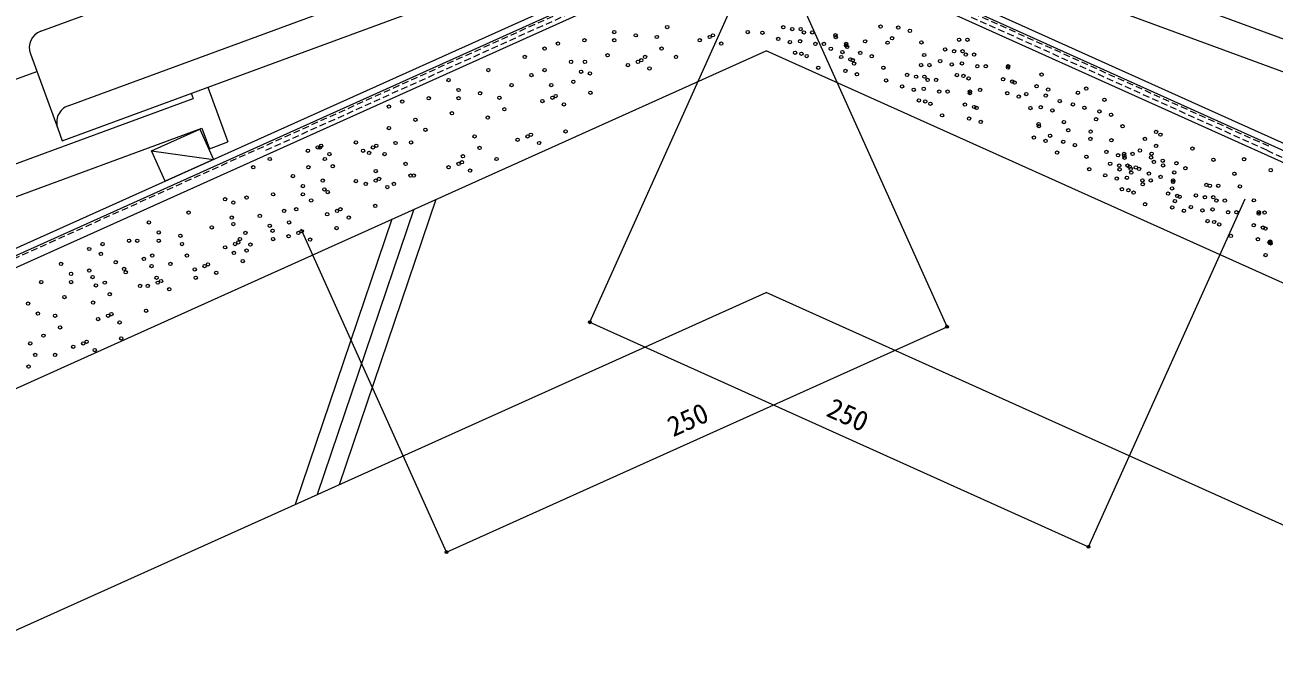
# Model space of a CAD drawing. Units: millimetres, scale not verified. Extents: x -203 to 197, y -138 to 132.
# Drawn here: x -95.3 to 18.1, y -47.5 to 10.9 of the extents above; entities that cross this region are included whole.
import ezdxf
from ezdxf.enums import TextEntityAlignment as Align

# ---------------------------------------------------------------- set-up
doc = ezdxf.new("R2010")
doc.units = ezdxf.units.MM
doc.header["$LTSCALE"] = 0.5
doc.header["$PDMODE"] = 32
doc.header["$PDSIZE"] = 0.25
doc.linetypes.add('DASHED1', pattern=[1.8, 1.2, -0.6])
for name, color, linetype, lineweight in [('1-0', 7, 'Continuous', 18), ('1-1', 7, 'Continuous', 18), ('1-2', 3, 'Continuous', 18), ('1-3', 7, 'Continuous', 18), ('1-B', 3, 'Continuous', 18), ('1-C', 7, 'Continuous', 18)]:
    doc.layers.add(name, color=color, linetype=linetype, lineweight=lineweight)
doc.styles.add('ＭＳ ゴシック', font='')
doc.styles.get('ＭＳ ゴシック').set_extended_font_data('MS Gothic')

msp = doc.modelspace()

# ---------------------------------------------------------------- linework, layer by layer
at = {"layer": '1-0'}
for p, q in [((-176.7568, -46.3359), (-28.0071, 20.6015)), ((120.7426, -45.6779), (-28.0071, 21.2594)), ((120.7426, -46.3359), (-28.0071, 20.6015)), ((-176.7568, -47.4324), (-28.0071, 19.5049)), ((120.7426, -47.4324), (-28.0071, 19.5049)), ((-176.7568, -45.6779), (-46.0071, 13.1594)), ((-164.4458, -74.7901), (-28.0071, -13.3927)), ((44.6652, -46.0952), (-28.0071, -13.3927))]:
    msp.add_line(p, q, dxfattribs=at)
at = {"layer": '1-1', "color": 3, "linetype": 'DASHED1'}
for p in [(-176.7568, -46.5552), (17.589, -0.1361)]:
    msp.add_line(p, (-28.0071, 20.3822), dxfattribs=at)
at = {"layer": '1-1'}
for p, q in [((-172.6531, -56.5517), (-28.0071, 8.539)), ((116.6389, -56.5517), (-28.0071, 8.539)), ((-83.7958, -0.5557), (-79.4186, 1.414)), ((-83.7958, -0.5557), (-78.1875, -1.3217)), ((-83.7958, -0.5557), (-78.1875, -1.3217)), ((-83.7958, -0.5557), (-78.1875, -1.3217)), ((-83.7958, -0.5557), (-78.1875, -1.3217))]:
    msp.add_line(p, q, dxfattribs=at)
msp.add_lwpolyline([(-82.5647, -3.2915), (-83.7958, -0.5557), (-79.4186, 1.414), (-78.1875, -1.3217)], close=True, dxfattribs=at)
msp.add_lwpolyline([(-82.5647, -3.2915), (-83.7958, -0.5557), (-79.4186, 1.414), (-78.1875, -1.3217)], close=True, dxfattribs=at)
msp.add_lwpolyline([(-83.7958, -0.5557), (-79.4186, 1.414), (-78.1875, -1.3217)], dxfattribs=at)
msp.add_lwpolyline([(-83.7958, -0.5557), (-79.4186, 1.414), (-78.1875, -1.3217)], dxfattribs=at)
for centre in [(-41.8115, 10.2311), (-37.003, 10.6819), (-29.6901, 10.2311), (-28.3627, 10.1622), (-26.4656, 10.6647), (-25.6485, 10.5003), (-24.8878, 10.5003), (-24.5967, 10.1997), (-23.836, 10.1997), (-17.6422, 10.7194), (-16.0315, 10.6396), (-14.9796, 10.3391), (-46.9206, 9.1792), (-44.5163, 9.4797), (-41.8115, 9.4797), (-39.8581, 9.9305), (-37.9547, 9.7803), (-34.0478, 9.4798), (-33.1462, 9.7803), (-32.8457, 9.9305), (-32.0943, 9.1792), (-26.9164, 9.6128), (-25.8645, 9.3122), (-24.9442, 9.3968), (-23.5448, 9.1479), (-22.7841, 9.1479), (-21.7322, 9.9368), (-21.6994, 9.7677), (-20.7602, 9.0164), (-20.7555, 9.1479), (-19.0368, 9.3874), (-17.0035, 9.2653), (-16.5903, 9.6676), (-13.9278, 9.2872), (-10.5092, 9.5361), (-9.7485, 9.5361), (-49.9259, 7.9771), (-48.1227, 8.7284), (-42.4126, 8.1273), (-39.0066, 7.9771), (-37.5039, 8.7284), (-36.2016, 7.9771), (-25.395, 8.3449), (-24.8127, 8.2604), (-24.3431, 8.0444), (-22.1502, 8.7159), (-21.211, 7.9646), (-21.0983, 8.4153), (-20.6804, 8.8849), (-19.4876, 8.3355), (-18.4358, 8.035), (-13.6742, 8.1461), (-11.7771, 8.6486), (-10.96, 8.4842), (-10.1993, 8.4842), (-9.9082, 8.1837), (-9.1474, 8.1837), (-53.2318, 6.775), (-48.1227, 6.775), (-45.7185, 7.5263), (-44.4662, 7.5263), (-40.5593, 7.2258), (-39.6577, 7.5263), (-39.3572, 7.6766), (-38.6059, 6.9252), (-23.2913, 6.9925), (-20.8306, 6.6967), (-20.3798, 7.7485), (-20.1591, 7.664), (-20.0464, 7.3635), (-17.3839, 6.9831), (-13.9654, 7.232), (-13.2046, 7.232), (-12.2279, 7.5967), (-11.176, 7.2962), (-10.2557, 7.3807), (-8.8563, 7.1318), (-8.0956, 7.1318), (-6.0717, 7.0004), (-6.067, 7.1318), (-56.8382, 5.8734), (-49.3249, 6.3242), (-45.5181, 5.7231), (-44.8169, 6.6247), (-44.0154, 6.4744), (-19.7788, 6.3961), (-17.1303, 5.842), (-15.2332, 6.3445), (-14.4162, 6.1801), (-13.6554, 6.1801), (-13.3643, 5.8796), (-12.6036, 5.8796), (-10.7065, 6.3288), (-10.1242, 6.2443), (-9.6546, 6.0283), (-6.5225, 5.9485), (-5.6913, 5.7325), (-5.4706, 5.6479), (-3.0288, 6.3664), (-55.9366, 4.9718), (-53.9831, 4.6712), (-51.128, 5.4226), (-47.5216, 5.4226), (-47.1209, 4.4208), (-43.9654, 4.7213), (-15.684, 5.2926), (-14.6322, 4.9921), (-13.7118, 5.0766), (-12.3124, 4.8277), (-11.5517, 4.8277), (-9.5278, 4.6963), (-9.5231, 4.8277), (-8.6027, 4.9765), (-6.1421, 4.6806), (-4.4188, 4.5961), (-3.4796, 5.3145), (-2.6484, 4.4646), (-2.4277, 5.014), (0.2677, 4.7182), (1.0331, 5.1032), (-62.2477, 3.4691), (-61.0456, 3.9199), (-58.6413, 4.2204), (-55.9366, 4.2204), (-52.23, 4.2705), (-48.3231, 3.97), (-47.4215, 4.2705), (-46.3696, 3.6695), (-14.1626, 4.0248), (-13.5803, 3.9402), (-13.1107, 3.7242), (-9.9786, 3.6444), (-9.1475, 3.4284), (-8.9267, 3.3439), (-5.0903, 4.3801), (-4.0384, 3.3282), (-3.0992, 3.4127), (-1.3759, 3.9621), (-0.1832, 3.6663), (0.8687, 3.3658), (2.6766, 4.0842), (-59.8435, 2.267), (-56.5376, 2.868), (-53.2819, 2.4673), (-51.7792, 3.2187), (-12.0589, 2.6724), (-9.5983, 2.3765), (-2.0474, 3.1122), (1.9206, 2.3139), (2.2258, 3.0324), (3.2777, 2.7318), (-62.2477, 1.5157), (-58.9419, 1.3654), (-46.2193, 1.2151), (-8.5464, 2.076), (-3.2996, 1.8725), (-3.2667, 1.7035), (-0.9955, 2.0604), (-0.6042, 1.3231), (1.4291, 1.201), (4.3295, 1.68), (7.3724, 1.1728), (-68.4086, -0.0872), (-65.253, 0.2134), (-63.3998, -0.0872), (-61.6467, 0.1632), (-60.2442, 0.2134), (-54.484, 0.7643), (-50.5771, 0.4638), (-49.6755, 0.7643), (-49.3749, 0.9146), (-48.6236, 0.1633), (-3.7175, 0.6516), (-2.6657, 0.3511), (-2.2477, 0.8207), (-1.055, 0.2712), (-0.0031, -0.0293), (1.4135, 0.5389), (3.3105, 0.4074), (6.3534, 0.5342), (7.3677, -0.0997), (7.7528, 0.9193), (-69.6108, -0.538), (-68.7092, -0.2374), (-68.5088, -0.2374), (-67.6573, -0.8385), (-64.6019, -0.538), (-64.0509, -0.7383), (-63.7003, -0.2374), (-62.6484, -0.8385), (-55.5358, -1.0389), (-54.0332, -0.2875), (-1.6138, -0.7008), (1.0487, -1.0812), (2.8598, -0.6444), (3.9116, -0.945), (4.4673, -0.8323), (4.4767, -1.0076), (4.5095, -1.1766), (5.228, -0.8323), (5.9026, -0.5177), (6.9169, -1.1516), (6.9545, -0.8182), (10.6689, -0.3486), (-74.5696, -2.0406), (-73.0669, -1.2893), (-69.5607, -2.0406), (-68.058, -1.2893), (-67.3568, -1.9405), (-63.4499, -2.3913), (-60.7451, -1.7401), (-56.8382, -2.0406), (-55.9366, -1.7401), (-55.636, -1.5899), (-54.8847, -2.3412), (-52.4804, -1.2893), (1.3023, -2.2222), (3.1994, -1.7198), (4.0165, -1.8841), (4.0588, -2.2285), (4.7772, -1.8841), (4.9635, -1.9968), (5.0684, -2.1847), (5.5285, -2.0594), (5.8291, -2.1847), (7.1721, -1.557), (7.9688, -1.4521), (8.0064, -1.8701), (9.2054, -1.6791), (10.035, -2.1236), (12.5707, -1.3629), (15.3569, -1.305), (17.7784, -2.3021), (-70.9632, -2.8421), (-68.2584, -3.2428), (-65.2531, -3.2929), (-64.3515, -3.5433), (-63.4499, -3.2428), (-63.1493, -3.0925), (-61.7969, -3.5433), (-60.2943, -2.792), (-59.9937, -2.792), (2.7486, -2.7716), (3.8005, -3.0722), (4.7209, -2.9876), (5.1106, -2.529), (6.1202, -3.2365), (6.7213, -2.6089), (6.8809, -3.2365), (7.7731, -2.9094), (8.9048, -3.368), (8.9095, -3.2365), (9.0207, -2.504), (14.4725, -2.6308), (-72.7664, -4.495), (-70.0616, -3.7437), (-70.0616, -4.495), (-68.1081, -4.0442), (-67.8076, -4.2946), (-62.398, -3.8438), (4.2701, -4.0395), (4.8523, -4.124), (5.3219, -4.34), (6.1625, -3.5809), (8.454, -4.4199), (8.825, -3.9613), (9.2852, -4.6359), (10.9757, -4.5999), (11.9368, -3.6451), (12.2436, -3.7124), (13.0043, -3.7124), (14.9797, -3.7719), (-77.1241, -4.9458), (-76.3727, -5.2463), (-75.1706, -4.7955), (-69.3102, -5.046), (-63.4999, -5.5469), (6.3738, -5.3919), (8.8344, -5.6877), (9.0786, -5.1023), (9.5059, -4.7204), (10.5249, -5.6517), (11.7928, -4.7642), (12.5535, -4.7642), (12.8446, -5.0648), (13.6053, -5.0648), (16.2475, -5.0397), (-80.4299, -6.1479), (-76.523, -6.5987), (-73.9685, -6.4484), (-71.7646, -5.9976), (-70.6626, -5.8474), (-67.8577, -6.2982), (-66.9561, -5.9976), (-66.6555, -5.8474), (-65.9042, -6.5987), (9.8863, -5.9883), (11.5768, -5.9523), (12.0463, -6.9196), (12.4971, -5.8677), (13.8965, -6.1166), (14.6572, -6.1166), (16.6811, -6.2481), (16.6858, -6.1166), (17.2086, -6.1479), (-84.0363, -7.0495), (-83.1347, -7.9511), (-78.3262, -7.5003), (-76.3727, -7.1998), (-75.2708, -8.0012), (-73.0669, -7.35), (-72.8164, -7.8008), (-71.3138, -7.0495), (-70.4623, -8.0012), (-70.1617, -7.8509), (-67.0062, -7.5504), (12.6286, -7.0041), (13.0982, -7.2202), (16.2303, -7.3), (17.0615, -7.516), (17.2822, -7.6005), (-88.2438, -9.003), (-85.8395, -8.7024), (-85.0882, -8.7025), (-83.1347, -8.7024), (-81.1813, -8.2517), (-81.031, -9.003), (-76.2225, -9.003), (-75.9219, -8.8527), (-75.7717, -8.5522), (-74.82, -9.0531), (-72.7663, -8.5522), (-71.3639, -8.3017), (-69.4104, -8.6023), (14.15, -8.272), (16.6107, -8.5678), (17.6625, -8.8684), (17.7252, -8.7839), (17.758, -8.9529), (-89.4459, -9.4538), (-88.394, -9.9046), (-83.7358, -10.0548), (-80.5802, -10.0548), (-77.1241, -9.3035), (-76.3227, -9.8044), (-75.1706, -9.604), (17.3072, -10.0048), (-92.0004, -10.8062), (-89.4459, -11.4072), (-87.0416, -10.6559), (-86.2903, -11.257), (-84.4871, -10.3554), (-83.7859, -11.0065), (-82.0829, -10.8062), (-79.879, -11.307), (-78.9774, -11.0065), (-78.6768, -10.8563), (-75.5212, -10.5557), (-93.8036, -12.4591), (-91.0988, -11.7078), (-91.0988, -12.4591), (-89.1454, -12.0083), (-88.0434, -12.5092), (-86.14, -11.5575), (-83.3351, -12.0584), (-83.2349, -12.5092), (-82.9344, -12.3589), (-79.7788, -12.0584), (-77.9255, -11.6076), (-88.8448, -12.7596), (-87.5926, -13.561), (-84.8377, -12.8097), (-84.1365, -12.8097), (-82.183, -13.1103), (-95.0057, -14.4126), (-91.6999, -13.8115), (-89.0953, -14.3124), (-94.1041, -15.3142), (-92.5514, -15.5145), (-88.6445, -15.815), (-87.7429, -15.5145), (-87.4423, -15.3642), (-84.2868, -15.0637), (-92.1006, -16.5663), (-86.691, -16.1156), (-94.8054, -18.0189), (-93.6033, -17.3177), (-89.9969, -18.0189), (-89.6963, -17.8687), (-86.5407, -17.5681), (-94.3546, -19.0708), (-92.5514, -19.0708), (-90.8985, -18.3195), (-88.945, -18.62), (-94.9557, -20.1227)]:
    msp.add_circle(centre, 0.1503, dxfattribs=at)
at = {"layer": '1-2', "color": 7}
for p, q in [((-58.0012, -4.9583), (-66.7832, -30.8419)), ((-61.9893, -6.7529), (-70.7712, -32.6365)), ((-59.9953, -5.8556), (-68.7772, -31.7392))]:
    msp.add_line(p, q, dxfattribs=at)
at = {"layer": '1-3', "color": 3, "linetype": 'DASHED1'}
for p, q in [((-73.4376, -0.5002), (-27.8429, 20.0174)), ((17.4248, -0.5008), (-28.1712, 20.0174)), ((17.4248, -0.5008), (121.113, -47.1605))]:
    msp.add_line(p, q, dxfattribs=at)
at = {"layer": '1-3'}
for p, q in [((-44.0312, -16.1042), (-29.8305, 15.4529)), ((-11.6054, -16.5046), (-24.7845, 12.7823)), ((1.2366, -36.4747), (15.4373, -4.9176)), ((-57.0359, -36.9484), (-70.215, -7.6614)), ((-57.0359, -36.9484), (-11.6054, -16.5046)), ((-44.0312, -16.1042), (1.2366, -36.4747))]:
    msp.add_line(p, q, dxfattribs=at)
for p in [(-44.0312, -16.1042), (-11.6054, -16.5046), (-57.0359, -36.9484), (1.2366, -36.4747)]:
    msp.add_point(p, dxfattribs=at)
at = {"layer": '1-B'}
for p, q in [((35.8785, 0.3631), (-19.6337, 20.7956)), ((35.3441, 3.5435), (-3.0903, 17.69)), ((-80.1913, 4.6701), (-80.0202, 4.2052)), ((-80.1913, 4.6701), (-80.0202, 4.2052)), ((-78.6898, 5.2227), (-76.8607, 0.2533)), ((-78.6898, 5.2227), (-76.8607, 0.2533)), ((-134.2186, -15.7437), (-80.0202, 4.2052)), ((-134.753, -18.924), (-79.2408, 1.5084)), ((-79.2408, 1.5084), (-78.5499, -0.3685)), ((-79.2407, 1.5084), (-78.5499, -0.3685)), ((-78.5499, -0.3685), (-76.8607, 0.2533)), ((-78.5499, -0.3685), (-76.8607, 0.2533))]:
    msp.add_line(p, q, dxfattribs=at)
for points in [[(-91.3583, 3.5435), (-53.4, 17.5148), (-53.3703, 17.5257), (-37.3032, 23.4396)], [(-92.3072, 1.4893), (-91.8927, 0.3631), (-36.3805, 20.7956)]]:
    msp.add_lwpolyline(points, dxfattribs=at)
msp.add_arc((-90.8056, 2.0419), 1.6, 110.2068, 200.20738, dxfattribs=at)
at = {"layer": '1-C'}
for p, q in [((-93.8453, 10.3003), (-51.3493, 25.9419)), ((-94.7941, 8.2461), (-92.3072, 1.4893)), ((-136.7056, -8.9868), (-94.2086, 6.6551))]:
    msp.add_line(p, q, dxfattribs=at)
msp.add_arc((-93.2926, 8.7988), 1.6, 110.20749, 200.20695, dxfattribs=at)

# ---------------------------------------------------------------- texts
at = {"layer": '1-3', "style": 'ＭＳ ゴシック'}
for rotation, p in [(24.228, (-36.2357, -27.04)), (335.772, (-22.902, -25.0641))]:
    msp.add_text('250', height=1.833, rotation=rotation, dxfattribs=at).set_placement(p, align=Align.BOTTOM_LEFT)

doc.saveas('drawing.dxf')
